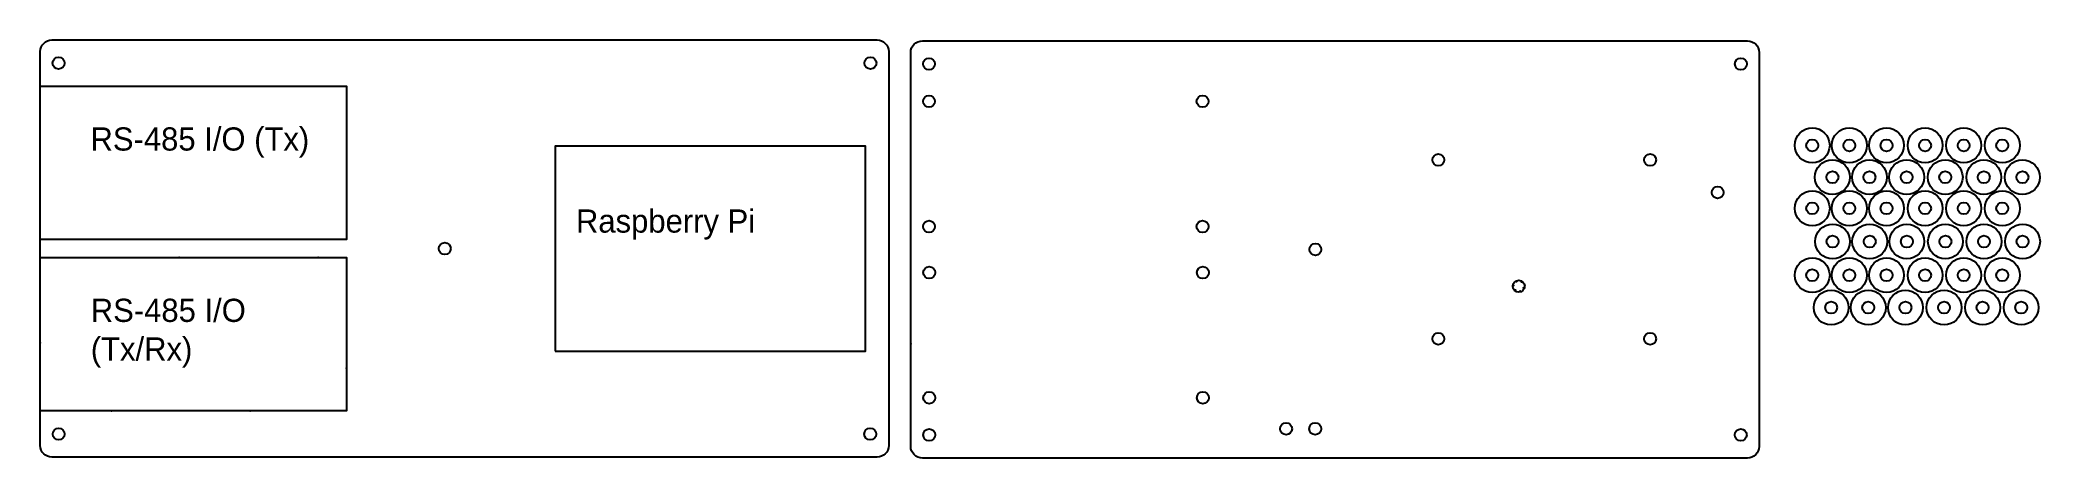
# Model space of a CAD drawing. Extents: x 0.2 to 21.8, y 0.2 to 4.7.
import ezdxf

# ---------------------------------------------------------------- set-up
doc = ezdxf.new("R2010")
doc.units = 0
doc.header["$MEASUREMENT"] = 0
for name, color, linetype in [('-CUT_FIRST', 2, 'CONTINUOUS'), ('-CUT_LAST', 6, 'CONTINUOUS'), ('-SCORE_SHALLOW', 3, 'CONTINUOUS')]:
    doc.layers.add(name, color=color, linetype=linetype)
doc.layers.add('-RASTER', color=1, linetype='CONTINUOUS', lineweight=158)

msp = doc.modelspace()

# ---------------------------------------------------------------- linework, layer by layer
at = {"layer": '-CUT_FIRST'}
for centre in [(0.43, 4.478), (9.184, 4.478), (9.816, 4.469), (18.57, 4.469), (9.816, 4.066), (12.766, 4.066), (15.308, 3.434), (17.592, 3.434), (19.34, 3.591), (19.74, 3.591), (20.141, 3.591), (20.557, 3.591), (20.973, 3.591), (21.389, 3.591), (19.557, 3.248), (19.957, 3.248), (20.358, 3.248), (20.774, 3.248), (21.19, 3.248), (21.606, 3.248), (18.32, 3.083), (19.34, 2.912), (19.74, 2.912), (20.141, 2.912), (20.557, 2.912), (20.973, 2.912), (21.389, 2.912), (9.816, 2.716), (12.766, 2.716), (19.559, 2.554), (19.96, 2.554), (20.36, 2.554), (20.776, 2.554), (21.192, 2.554), (21.608, 2.554), (4.595, 2.478), (13.982, 2.469), (9.819, 2.219), (12.769, 2.219), (19.34, 2.191), (19.74, 2.191), (20.141, 2.191), (20.557, 2.191), (20.973, 2.191), (21.389, 2.191), (16.175, 2.072), (19.544, 1.842), (19.944, 1.842), (20.345, 1.842), (20.761, 1.842), (21.177, 1.842), (21.593, 1.842), (15.308, 1.505), (17.592, 1.505), (9.819, 0.869), (12.769, 0.869), (0.431, 0.478), (9.182, 0.478), (9.818, 0.469), (13.666, 0.534), (13.98, 0.534), (18.569, 0.469)]:
    msp.add_circle(centre, 0.0643, dxfattribs=at)
at = {"layer": '-CUT_LAST'}
for points in [[(0.358, 4.728), (9.256, 4.728, -0.414214), (9.381, 4.603), (9.381, 0.353, -0.414214), (9.256, 0.228), (0.358, 0.228, -0.414214), (0.233, 0.353), (0.233, 4.603, -0.414214)], [(9.744, 4.719), (18.642, 4.719, -0.414214), (18.767, 4.594), (18.767, 0.344, -0.414214), (18.642, 0.219), (9.744, 0.219, -0.414214), (9.619, 0.344), (9.619, 4.594, -0.414214)]]:
    msp.add_lwpolyline(points, format="xyb", close=True, dxfattribs=at)
for centre in [(19.34, 3.591), (19.74, 3.591), (20.141, 3.591), (20.557, 3.591), (20.973, 3.591), (21.389, 3.591), (19.557, 3.248), (19.957, 3.248), (20.358, 3.248), (20.774, 3.248), (21.19, 3.248), (21.606, 3.248), (19.34, 2.912), (19.74, 2.912), (20.141, 2.912), (20.557, 2.912), (20.973, 2.912), (21.389, 2.912), (19.559, 2.554), (19.96, 2.554), (20.36, 2.554), (20.776, 2.554), (21.192, 2.554), (21.608, 2.554), (19.34, 2.191), (19.74, 2.191), (20.141, 2.191), (20.557, 2.191), (20.973, 2.191), (21.389, 2.191), (19.544, 1.842), (19.944, 1.842), (20.345, 1.842), (20.761, 1.842), (21.177, 1.842), (21.593, 1.842)]:
    msp.add_circle(centre, 0.188, dxfattribs=at)
at = {"layer": '-SCORE_SHALLOW'}
for points in [[(0.23, 4.228), (3.533, 4.228), (3.533, 2.575), (0.23, 2.575)], [(5.784, 1.371), (9.131, 1.371), (9.131, 3.584), (5.784, 3.584)], [(0.233, 2.381), (3.536, 2.381), (3.536, 0.728), (0.233, 0.728)]]:
    msp.add_lwpolyline(points, close=True, dxfattribs=at)
for p in [(1.731, 2.381), (3.23, 2.381), (16.12, 2.079), (16.139, 2.03), (16.152, 2.122), (16.19, 2.019), (16.204, 2.118), (16.228, 2.056), (0.233, 1.46), (9.619, 1.452), (3.536, 1.188), (0.999, 0.728), (2.497, 0.728)]:
    msp.add_point(p, dxfattribs=at)

# ---------------------------------------------------------------- texts
at = {"layer": '-RASTER', "char_height": 0.25, "attachment_point": 1}
for s, width, heights, insert in [('RS-485 I/O (Tx)', 2.39482, [0.74], (0.774, 3.785)), ('Raspberry Pi', 3.00356, [0], (6.009, 2.9)), ('RS-485 I/O (Tx/Rx)', 2.39482, [0.74], (0.777, 1.937))]:
    msp.add_mtext_dynamic_manual_height_columns(s, width=width, gutter_width=1.25, heights=heights, dxfattribs=dict(at, insert=insert))

doc.saveas('drawing.dxf')
